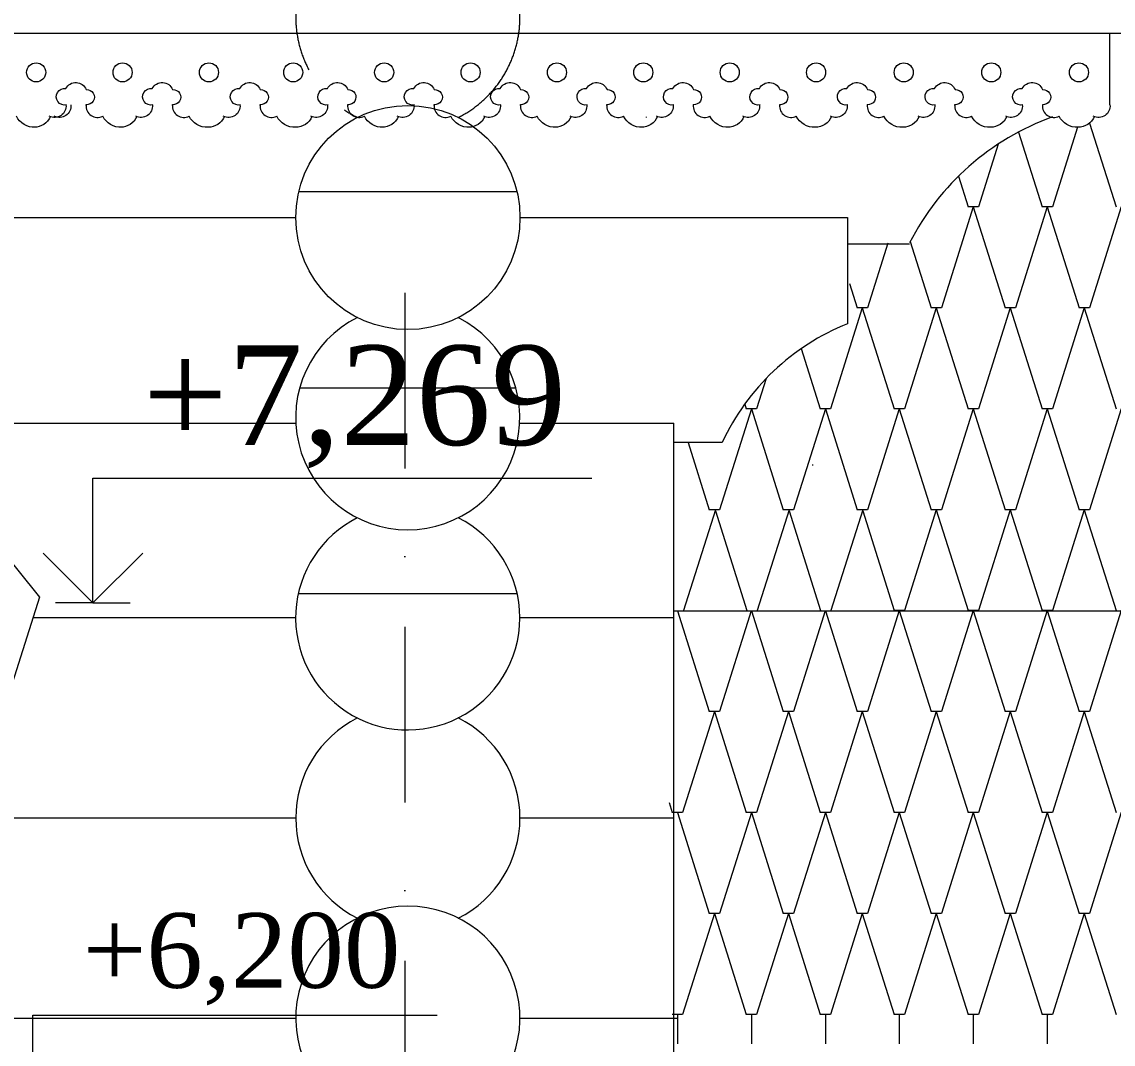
# Model space of a CAD drawing. Header units: millimetres. Extents: x 2399 to 111977, y 1313 to 59551.
# Drawn here: x 17271 to 19461, y 38151 to 40203 of the extents above; entities that cross this region are included whole.
import ezdxf

# ---------------------------------------------------------------- set-up
doc = ezdxf.new("R2010")
doc.units = ezdxf.units.MM
doc.linetypes.add('Невидимая', pattern=[391.222223, 282.222223, -109])
doc.linetypes.add('Штрихпунктирная', pattern=[670.277762, 352.777767, -176.388884, 0, -141.111112])
doc.layers.add('dim Level', color=7, linetype='Continuous', lineweight=13)
doc.layers.add('main line', color=7, linetype='Continuous', lineweight=13)
doc.layers.add('hatch1', color=7, linetype='Continuous', lineweight=20, true_color=0x6a6a6a)
doc.styles.add('СГЕНЕРИР_СТИЛЬ_1', font='georgia.ttf')

msp = doc.modelspace()

# ---------------------------------------------------------------- linework, layer by layer
at = {"layer": 'dim Level', "color": 7, "linetype": 'Continuous', "lineweight": 13}
for p, q in [((17413.238, 39036.7087), (17413.238, 39286.7087)), ((17413.238, 39286.7087), (18415.058, 39286.7087)), ((17413.238, 39036.7087), (17313.238, 39136.7087)), ((17513.238, 39136.7087), (17413.238, 39036.7087)), ((17413.238, 39036.7087), (17338.238, 39036.7087)), ((17413.238, 39036.7087), (17488.238, 39036.7087)), ((17292.7823, 37958.7096), (17292.7823, 38208.7096)), ((17292.7823, 38208.7096), (18104.0553, 38208.7096))]:
    msp.add_line(p, q, dxfattribs=at)
at = {"layer": 'hatch1', "color": 251, "linetype": 'Continuous', "lineweight": 20, "true_color": 0x6a6a6a}
for p, q in [((18523.7508, 40012.0384), (18524.0724, 40011.0192)), ((19271.3037, 39981.7882), (19318.6864, 39831.6338)), ((19389.6738, 39991.3376), (19339.2777, 39831.6338)), ((19414.0943, 39999.8418), (19467.174, 39831.6338)), ((19230.5391, 39957.597), (19190.7901, 39831.6338)), ((19150.7754, 39893.1861), (19170.1988, 39831.6338)), ((19180.4945, 39831.6338), (19116.5463, 39628.9841)), ((19190.7901, 39831.6338), (19170.1988, 39831.6338)), ((19180.4945, 39831.6338), (19244.4426, 39628.9841)), ((19328.982, 39831.6338), (19265.0339, 39628.9841)), ((19339.2777, 39831.6338), (19318.6864, 39831.6338)), ((19328.982, 39831.6338), (19392.9302, 39628.9841)), ((19477.4696, 39831.6338), (19413.5215, 39628.9841)), ((19053.93, 39762.1602), (19095.955, 39628.9841)), ((19009.0417, 39758.8579), (18968.0587, 39628.9841)), ((18932.0736, 39677.7666), (18947.4674, 39628.9841)), ((18957.7631, 39628.9841), (18893.8149, 39426.3344)), ((18968.0587, 39628.9841), (18947.4674, 39628.9841)), ((18957.7631, 39628.9841), (19021.7112, 39426.3344)), ((19106.2507, 39628.9841), (19042.3025, 39426.3344)), ((19116.5463, 39628.9841), (19095.955, 39628.9841)), ((19106.2507, 39628.9841), (19170.1988, 39426.3344)), ((19254.7383, 39628.9841), (19190.7901, 39426.3344)), ((19265.0339, 39628.9841), (19244.4426, 39628.9841)), ((19254.7383, 39628.9841), (19318.6864, 39426.3344)), ((19403.2258, 39628.9841), (19339.2777, 39426.3344)), ((19413.5215, 39628.9841), (19392.9302, 39628.9841)), ((19403.2258, 39628.9841), (19467.174, 39426.3344)), ((18835.1658, 39546.9385), (18873.2236, 39426.3344)), ((18764.4171, 39486.8292), (18745.3274, 39426.3344)), ((18721.7405, 39435.827), (18724.736, 39426.3344)), ((18735.0317, 39426.3344), (18671.0836, 39223.6847)), ((18745.3274, 39426.3344), (18724.736, 39426.3344)), ((18735.0317, 39426.3344), (18798.9798, 39223.6847)), ((18883.5193, 39426.3344), (18819.5712, 39223.6847)), ((18893.8149, 39426.3344), (18873.2236, 39426.3344)), ((18883.5193, 39426.3344), (18947.4674, 39223.6847)), ((19032.0069, 39426.3344), (18968.0587, 39223.6847)), ((19042.3025, 39426.3344), (19021.7112, 39426.3344)), ((19032.0069, 39426.3344), (19095.955, 39223.6847)), ((19180.4945, 39426.3344), (19116.5463, 39223.6847)), ((19190.7901, 39426.3344), (19170.1988, 39426.3344)), ((19180.4945, 39426.3344), (19244.4426, 39223.6847)), ((19328.982, 39426.3344), (19265.0339, 39223.6847)), ((19339.2777, 39426.3344), (19318.6864, 39426.3344)), ((19328.982, 39426.3344), (19392.9302, 39223.6847)), ((19477.4696, 39426.3344), (19413.5215, 39223.6847)), ((18607.8605, 39358.7834), (18650.4922, 39223.6847)), ((18662.947, 39223.6847), (18598.9989, 39021.035)), ((18671.0836, 39223.6847), (18650.4922, 39223.6847)), ((18662.947, 39221.404), (18726.1754, 39021.035)), ((18810.7149, 39223.6847), (18746.7668, 39021.035)), ((18819.5712, 39223.6847), (18798.9798, 39223.6847)), ((18810.7149, 39221.404), (18873.9433, 39021.035)), ((18958.4828, 39223.6847), (18894.5346, 39021.035)), ((18968.0587, 39223.6847), (18947.4674, 39223.6847)), ((18958.4828, 39221.404), (19021.7112, 39021.035)), ((19106.2507, 39223.6847), (19042.3025, 39021.035)), ((19116.5463, 39223.6847), (19095.955, 39223.6847)), ((19106.2507, 39223.6847), (19170.1988, 39021.035)), ((19254.7383, 39223.6847), (19190.7901, 39021.035)), ((19265.0339, 39223.6847), (19244.4426, 39223.6847)), ((19254.7383, 39223.6847), (19318.6864, 39021.035)), ((19403.2258, 39223.6847), (19339.2777, 39021.035)), ((19413.5215, 39223.6847), (19392.9302, 39223.6847)), ((19403.2258, 39223.6847), (19467.174, 39021.035)), ((18586.6956, 39020.5549), (18650.4922, 38818.3853)), ((18734.8802, 39020.5549), (18671.0836, 38818.3853)), ((18735.1832, 39020.5549), (18798.9798, 38818.3853)), ((18883.3678, 39020.5549), (18819.5712, 38818.3853)), ((18883.6708, 39020.5549), (18947.4674, 38818.3853)), ((19032.0069, 39021.035), (18968.0587, 38818.3853)), ((19042.3025, 39021.035), (19021.7112, 39021.035)), ((19032.0069, 39021.035), (19095.955, 38818.3853)), ((19180.4945, 39021.035), (19116.5463, 38818.3853)), ((19190.7901, 39021.035), (19170.1988, 39021.035)), ((19180.4945, 39021.035), (19244.4426, 38818.3853)), ((19328.982, 39021.035), (19265.0339, 38818.3853)), ((19339.2777, 39021.035), (19318.6864, 39021.035)), ((19328.982, 39021.035), (19392.9302, 38818.3853)), ((19477.4696, 39021.035), (19413.5215, 38818.3853)), ((18660.7879, 38818.3853), (18596.8398, 38615.7357)), ((18671.0836, 38818.3853), (18650.4922, 38818.3853)), ((18660.7879, 38818.3853), (18724.736, 38615.7357)), ((18809.2755, 38818.3853), (18745.3274, 38615.7357)), ((18819.5712, 38818.3853), (18798.9798, 38818.3853)), ((18809.2755, 38818.3853), (18873.2236, 38615.7357)), ((18957.7631, 38818.3853), (18893.8149, 38615.7357)), ((18968.0587, 38818.3853), (18947.4674, 38818.3853)), ((18957.7631, 38818.3853), (19021.7112, 38615.7357)), ((19106.2507, 38818.3853), (19042.3025, 38615.7357)), ((19116.5463, 38818.3853), (19095.955, 38818.3853)), ((19106.2507, 38818.3853), (19170.1988, 38615.7357)), ((19254.7383, 38818.3853), (19190.7901, 38615.7357)), ((19265.0339, 38818.3853), (19244.4426, 38818.3853)), ((19254.7383, 38818.3853), (19318.6864, 38615.7357)), ((19403.2258, 38818.3853), (19339.2777, 38615.7357)), ((19413.5215, 38818.3853), (19392.9302, 38818.3853)), ((19403.2258, 38818.3853), (19467.174, 38615.7357)), ((18569.8267, 38636.086), (18576.2484, 38615.7357)), ((18596.8398, 38615.7357), (18576.2484, 38615.7357)), ((18586.5441, 38615.7357), (18650.4922, 38413.086)), ((18735.0317, 38615.7357), (18671.0836, 38413.086)), ((18745.3274, 38615.7357), (18724.736, 38615.7357)), ((18735.0317, 38615.7357), (18798.9798, 38413.086)), ((18883.5193, 38615.7357), (18819.5712, 38413.086)), ((18893.8149, 38615.7357), (18873.2236, 38615.7357)), ((18883.5193, 38615.7357), (18947.4674, 38413.086)), ((19032.0069, 38615.7357), (18968.0587, 38413.086)), ((19042.3025, 38615.7357), (19021.7112, 38615.7357)), ((19032.0069, 38615.7357), (19095.955, 38413.086)), ((19180.4945, 38615.7357), (19116.5463, 38413.086)), ((19190.7901, 38615.7357), (19170.1988, 38615.7357)), ((19180.4945, 38615.7357), (19244.4426, 38413.086)), ((19328.982, 38615.7357), (19265.0339, 38413.086)), ((19339.2777, 38615.7357), (19318.6864, 38615.7357)), ((19328.982, 38615.7357), (19392.9302, 38413.086)), ((19477.4696, 38615.7357), (19413.5215, 38413.086)), ((18660.7879, 38413.086), (18596.8398, 38210.4363)), ((18671.0836, 38413.086), (18650.4922, 38413.086)), ((18660.7879, 38413.086), (18724.736, 38210.4363)), ((18809.2755, 38413.086), (18745.3274, 38210.4363)), ((18819.5712, 38413.086), (18798.9798, 38413.086)), ((18809.2755, 38413.086), (18873.2236, 38210.4363)), ((18957.7631, 38413.086), (18893.8149, 38210.4363)), ((18968.0587, 38413.086), (18947.4674, 38413.086)), ((18957.7631, 38413.086), (19021.7112, 38210.4363)), ((19106.2507, 38413.086), (19042.3025, 38210.4363)), ((19116.5463, 38413.086), (19095.955, 38413.086)), ((19106.2507, 38413.086), (19170.1988, 38210.4363)), ((19254.7383, 38413.086), (19190.7901, 38210.4363)), ((19265.0339, 38413.086), (19244.4426, 38413.086)), ((19254.7383, 38413.086), (19318.6864, 38210.4363)), ((19403.2258, 38413.086), (19339.2777, 38210.4363)), ((19413.5215, 38413.086), (19392.9302, 38413.086)), ((19403.2258, 38413.086), (19467.174, 38210.4363)), ((18596.8398, 38210.4363), (18576.2484, 38210.4363)), ((18586.5441, 38210.4363), (18586.5441, 38151.5204)), ((18745.3274, 38210.4363), (18724.736, 38210.4363)), ((18735.0317, 38210.4363), (18735.0317, 38151.5204)), ((18893.8149, 38210.4363), (18873.2236, 38210.4363)), ((18883.5193, 38210.4363), (18883.5193, 38151.5204)), ((19042.3025, 38210.4363), (19021.7112, 38210.4363)), ((19032.0069, 38210.4363), (19032.0069, 38151.5204)), ((19190.7901, 38210.4363), (19170.1988, 38210.4363)), ((19180.4945, 38210.4363), (19180.4945, 38151.5204)), ((19180.4945, 38210.4363), (19180.8816, 38209.2094)), ((19339.2777, 38210.4363), (19318.6864, 38210.4363)), ((19328.982, 38210.4363), (19328.5949, 38209.2094)), ((19328.982, 38210.4363), (19328.982, 38151.5204)), ((19328.982, 38210.4363), (19329.3692, 38209.2094))]:
    msp.add_line(p, q, dxfattribs=at)
at = {"layer": 'hatch1', "color": 251, "linetype": 'Невидимая', "lineweight": 20, "true_color": 0x6a6a6a}
msp.add_arc((18045.4891, 40212.0754), 225, 296.7457516, 243.2542484, dxfattribs=at)
at = {"layer": 'main line', "color": 7, "linetype": 'Continuous', "lineweight": 13}
for p, q in [((15538.79, 41248.5074), (17305.9715, 39048.0426)), ((19618.3623, 40179.4455), (16399.3962, 40179.4455)), ((19454.8167, 40036.4966), (19454.8167, 40179.5611)), ((17826.6093, 39862.3414), (18264.3688, 39862.3414)), ((16693.871, 39810.2199), (17820.4891, 39810.2199)), ((18270.4891, 39810.2199), (18928.1248, 39810.2199)), ((18928.1248, 39810.2199), (18928.1248, 39596.8582)), ((18928.1248, 39757.173), (19052.465, 39757.173)), ((18262.3647, 39467.3653), (17828.1118, 39467.3653)), ((17025.5764, 39397.1859), (17820.7669, 39397.1859)), ((18270.2112, 39397.1859), (18579.5363, 39397.1859)), ((18579.5363, 37042.4926), (18579.5363, 39397.1859)), ((18676.5233, 39358.7834), (18579.5363, 39358.7834)), ((18856.9091, 39314.0202), (18858.9739, 39314.0202)), ((17305.9715, 39048.0426), (16938.0698, 37888.8415)), ((18265.055, 39054.5253), (17825.4215, 39054.5253)), ((18579.9436, 39020.5549), (22732.462, 39020.5549)), ((17292.9246, 39006.9339), (17820.4891, 39006.9339)), ((18270.4891, 39006.9339), (18579.5363, 39006.9339)), ((17165.3471, 38604.9569), (17820.4891, 38604.9569)), ((18270.4891, 38604.9569), (18579.5363, 38604.9569)), ((17037.7696, 38202.9799), (17820.4891, 38202.9799)), ((18270.4891, 38202.9799), (18586.1093, 38202.9799))]:
    msp.add_line(p, q, dxfattribs=at)
at = {"layer": 'main line', "color": 7, "linetype": 'Штрихпунктирная', "lineweight": 13}
msp.add_line((18039.4113, 39658.8242), (18039.4113, 29503.8182), dxfattribs=at)
at = {"layer": 'main line', "color": 7, "linetype": 'Continuous', "lineweight": 13, "flags": 128}
for points in [[(17360.3424, 40036.4966, -1.219803903), (17358.912, 40069.1785, -0.63216014), (17399.876, 40067.1802, -1.067465283), (17399.6413, 40036.4966, 0.60309642), (17433.033, 40013.7303)], [(17360.3424, 40036.4966, -1.219803903), (17358.912, 40069.1785, -0.63216014), (17399.876, 40067.1802, -1.067465283), (17399.6413, 40036.4966, 0.60309642), (17433.033, 40013.7303)], [(17360.3424, 40036.4966, -1.219803903), (17358.912, 40069.1785, -0.63216014), (17399.876, 40067.1802, -1.067465283), (17399.6413, 40036.4966, 0.60309642), (17433.033, 40013.7303)], [(17360.3424, 40036.4966, -1.219803903), (17358.912, 40069.1785, -0.63216014), (17399.876, 40067.1802, -1.067465283), (17399.6413, 40036.4966, 0.60309642), (17433.033, 40013.7303)], [(17360.3424, 40036.4966, -1.219803903), (17358.912, 40069.1785, -0.63216014), (17399.876, 40067.1802, -1.067465283), (17399.6413, 40036.4966, 0.60309642), (17433.033, 40013.7303)], [(17360.3424, 40036.4966, -1.219803903), (17358.912, 40069.1785, -0.63216014), (17399.876, 40067.1802, -1.067465283), (17399.6413, 40036.4966, 0.60309642), (17433.033, 40013.7303)], [(17533.7544, 40036.4966, -1.219803903), (17532.324, 40069.1785, -0.63216014), (17573.288, 40067.1802, -1.067465283), (17573.0532, 40036.4966, 0.60309642), (17606.445, 40013.7303)], [(17533.7544, 40036.4966, -1.219803903), (17532.324, 40069.1785, -0.63216014), (17573.288, 40067.1802, -1.067465283), (17573.0532, 40036.4966, 0.60309642), (17606.445, 40013.7303)], [(17533.7544, 40036.4966, -1.219803903), (17532.324, 40069.1785, -0.63216014), (17573.288, 40067.1802, -1.067465283), (17573.0532, 40036.4966, 0.60309642), (17606.445, 40013.7303)], [(17533.7544, 40036.4966, -1.219803903), (17532.324, 40069.1785, -0.63216014), (17573.288, 40067.1802, -1.067465283), (17573.0532, 40036.4966, 0.60309642), (17606.445, 40013.7303)], [(17533.7544, 40036.4966, -1.219803903), (17532.324, 40069.1785, -0.63216014), (17573.288, 40067.1802, -1.067465283), (17573.0532, 40036.4966, 0.60309642), (17606.445, 40013.7303)], [(17533.7544, 40036.4966, -1.219803903), (17532.324, 40069.1785, -0.63216014), (17573.288, 40067.1802, -1.067465283), (17573.0532, 40036.4966, 0.60309642), (17606.445, 40013.7303)], [(17709.6211, 40036.4966, -1.219803903), (17708.1907, 40069.1785, -0.63216014), (17749.1547, 40067.1802, -1.067465283), (17748.9199, 40036.4966, 0.60309642), (17782.3117, 40013.7303)], [(17709.6211, 40036.4966, -1.219803903), (17708.1907, 40069.1785, -0.63216014), (17749.1547, 40067.1802, -1.067465283), (17748.9199, 40036.4966, 0.60309642), (17782.3117, 40013.7303)], [(17709.6211, 40036.4966, -1.219803903), (17708.1907, 40069.1785, -0.63216014), (17749.1547, 40067.1802, -1.067465283), (17748.9199, 40036.4966, 0.60309642), (17782.3117, 40013.7303)], [(17709.6211, 40036.4966, -1.219803903), (17708.1907, 40069.1785, -0.63216014), (17749.1547, 40067.1802, -1.067465283), (17748.9199, 40036.4966, 0.60309642), (17782.3117, 40013.7303)], [(17709.6211, 40036.4966, -1.219803903), (17708.1907, 40069.1785, -0.63216014), (17749.1547, 40067.1802, -1.067465283), (17748.9199, 40036.4966, 0.60309642), (17782.3117, 40013.7303)], [(17709.6211, 40036.4966, -1.219803903), (17708.1907, 40069.1785, -0.63216014), (17749.1547, 40067.1802, -1.067465283), (17748.9199, 40036.4966, 0.60309642), (17782.3117, 40013.7303)], [(17885.4878, 40036.4966, -1.219803903), (17884.0574, 40069.1785, -0.63216014), (17925.0214, 40067.1802, -1.067465283), (17924.7866, 40036.4966, 0.60309642), (17958.1784, 40013.7303)], [(17885.4878, 40036.4966, -1.219803903), (17884.0574, 40069.1785, -0.63216014), (17925.0214, 40067.1802, -1.067465283), (17924.7866, 40036.4966, 0.60309642), (17958.1784, 40013.7303)], [(17885.4878, 40036.4966, -1.219803903), (17884.0574, 40069.1785, -0.63216014), (17925.0214, 40067.1802, -1.067465283), (17924.7866, 40036.4966, 0.60309642), (17958.1784, 40013.7303)], [(17885.4878, 40036.4966, -1.219803903), (17884.0574, 40069.1785, -0.63216014), (17925.0214, 40067.1802, -1.067465283), (17924.7866, 40036.4966, 0.60309642), (17958.1784, 40013.7303)], [(17885.4878, 40036.4966, -1.219803903), (17884.0574, 40069.1785, -0.63216014), (17925.0214, 40067.1802, -1.067465283), (17924.7866, 40036.4966, 0.60309642), (17958.1784, 40013.7303)], [(17885.4878, 40036.4966, -1.219803903), (17884.0574, 40069.1785, -0.63216014), (17925.0214, 40067.1802, -1.067465283), (17924.7866, 40036.4966, 0.60309642), (17958.1784, 40013.7303)], [(18058.8998, 40036.4966, -1.219803903), (18057.4693, 40069.1785, -0.63216014), (18098.4333, 40067.1802, -1.067465283), (18098.1986, 40036.4966, 0.60309642), (18131.5903, 40013.7303)], [(18058.8998, 40036.4966, -1.219803903), (18057.4693, 40069.1785, -0.63216014), (18098.4333, 40067.1802, -1.067465283), (18098.1986, 40036.4966, 0.60309642), (18131.5903, 40013.7303)], [(18058.8998, 40036.4966, -1.219803903), (18057.4693, 40069.1785, -0.63216014), (18098.4333, 40067.1802, -1.067465283), (18098.1986, 40036.4966, 0.60309642), (18131.5903, 40013.7303)], [(18058.8998, 40036.4966, -1.219803903), (18057.4693, 40069.1785, -0.63216014), (18098.4333, 40067.1802, -1.067465283), (18098.1986, 40036.4966, 0.60309642), (18131.5903, 40013.7303)], [(18058.8998, 40036.4966, -1.219803903), (18057.4693, 40069.1785, -0.63216014), (18098.4333, 40067.1802, -1.067465283), (18098.1986, 40036.4966, 0.60309642), (18131.5903, 40013.7303)], [(18058.8998, 40036.4966, -1.219803903), (18057.4693, 40069.1785, -0.63216014), (18098.4333, 40067.1802, -1.067465283), (18098.1986, 40036.4966, 0.60309642), (18131.5903, 40013.7303)], [(18232.3117, 40036.4966, -1.219803903), (18230.8813, 40069.1785, -0.63216014), (18271.8453, 40067.1802, -1.067465283), (18271.6105, 40036.4966, 0.60309642), (18305.0023, 40013.7303)], [(18232.3117, 40036.4966, -1.219803903), (18230.8813, 40069.1785, -0.63216014), (18271.8453, 40067.1802, -1.067465283), (18271.6105, 40036.4966, 0.60309642), (18305.0023, 40013.7303)], [(18232.3117, 40036.4966, -1.219803903), (18230.8813, 40069.1785, -0.63216014), (18271.8453, 40067.1802, -1.067465283), (18271.6105, 40036.4966, 0.60309642), (18305.0023, 40013.7303)], [(18232.3117, 40036.4966, -1.219803903), (18230.8813, 40069.1785, -0.63216014), (18271.8453, 40067.1802, -1.067465283), (18271.6105, 40036.4966, 0.60309642), (18305.0023, 40013.7303)], [(18232.3117, 40036.4966, -1.219803903), (18230.8813, 40069.1785, -0.63216014), (18271.8453, 40067.1802, -1.067465283), (18271.6105, 40036.4966, 0.60309642), (18305.0023, 40013.7303)], [(18232.3117, 40036.4966, -1.219803903), (18230.8813, 40069.1785, -0.63216014), (18271.8453, 40067.1802, -1.067465283), (18271.6105, 40036.4966, 0.60309642), (18305.0023, 40013.7303)], [(18405.7237, 40036.4966, -1.219803903), (18404.2932, 40069.1785, -0.63216014), (18445.2573, 40067.1802, -1.067465283), (18445.0225, 40036.4966, 0.60309642), (18478.4143, 40013.7303)], [(18405.7237, 40036.4966, -1.219803903), (18404.2932, 40069.1785, -0.63216014), (18445.2573, 40067.1802, -1.067465283), (18445.0225, 40036.4966, 0.60309642), (18478.4143, 40013.7303)], [(18405.7237, 40036.4966, -1.219803903), (18404.2932, 40069.1785, -0.63216014), (18445.2573, 40067.1802, -1.067465283), (18445.0225, 40036.4966, 0.60309642), (18478.4143, 40013.7303)], [(18405.7237, 40036.4966, -1.219803903), (18404.2932, 40069.1785, -0.63216014), (18445.2573, 40067.1802, -1.067465283), (18445.0225, 40036.4966, 0.60309642), (18478.4143, 40013.7303)], [(18405.7237, 40036.4966, -1.219803903), (18404.2932, 40069.1785, -0.63216014), (18445.2573, 40067.1802, -1.067465283), (18445.0225, 40036.4966, 0.60309642), (18478.4143, 40013.7303)], [(18405.7237, 40036.4966, -1.219803903), (18404.2932, 40069.1785, -0.63216014), (18445.2573, 40067.1802, -1.067465283), (18445.0225, 40036.4966, 0.60309642), (18478.4143, 40013.7303)], [(18579.1357, 40036.4966, -1.219803903), (18577.7052, 40069.1785, -0.63216014), (18618.6692, 40067.1802, -1.067465283), (18618.4345, 40036.4966, 0.60309642), (18651.8262, 40013.7303)], [(18579.1357, 40036.4966, -1.219803903), (18577.7052, 40069.1785, -0.63216014), (18618.6692, 40067.1802, -1.067465283), (18618.4345, 40036.4966, 0.60309642), (18651.8262, 40013.7303)], [(18579.1357, 40036.4966, -1.219803903), (18577.7052, 40069.1785, -0.63216014), (18618.6692, 40067.1802, -1.067465283), (18618.4345, 40036.4966, 0.60309642), (18651.8262, 40013.7303)], [(18579.1357, 40036.4966, -1.219803903), (18577.7052, 40069.1785, -0.63216014), (18618.6692, 40067.1802, -1.067465283), (18618.4345, 40036.4966, 0.60309642), (18651.8262, 40013.7303)], [(18579.1357, 40036.4966, -1.219803903), (18577.7052, 40069.1785, -0.63216014), (18618.6692, 40067.1802, -1.067465283), (18618.4345, 40036.4966, 0.60309642), (18651.8262, 40013.7303)], [(18579.1357, 40036.4966, -1.219803903), (18577.7052, 40069.1785, -0.63216014), (18618.6692, 40067.1802, -1.067465283), (18618.4345, 40036.4966, 0.60309642), (18651.8262, 40013.7303)], [(18752.5476, 40036.4966, -1.219803903), (18751.1172, 40069.1785, -0.63216014), (18792.0812, 40067.1802, -1.067465283), (18791.8464, 40036.4966, 0.60309642), (18825.2382, 40013.7303)], [(18752.5476, 40036.4966, -1.219803903), (18751.1172, 40069.1785, -0.63216014), (18792.0812, 40067.1802, -1.067465283), (18791.8464, 40036.4966, 0.60309642), (18825.2382, 40013.7303)], [(18752.5476, 40036.4966, -1.219803903), (18751.1172, 40069.1785, -0.63216014), (18792.0812, 40067.1802, -1.067465283), (18791.8464, 40036.4966, 0.60309642), (18825.2382, 40013.7303)], [(18752.5476, 40036.4966, -1.219803903), (18751.1172, 40069.1785, -0.63216014), (18792.0812, 40067.1802, -1.067465283), (18791.8464, 40036.4966, 0.60309642), (18825.2382, 40013.7303)], [(18752.5476, 40036.4966, -1.219803903), (18751.1172, 40069.1785, -0.63216014), (18792.0812, 40067.1802, -1.067465283), (18791.8464, 40036.4966, 0.60309642), (18825.2382, 40013.7303)], [(18752.5476, 40036.4966, -1.219803903), (18751.1172, 40069.1785, -0.63216014), (18792.0812, 40067.1802, -1.067465283), (18791.8464, 40036.4966, 0.60309642), (18825.2382, 40013.7303)], [(18928.4143, 40036.4966, -1.219803903), (18926.9839, 40069.1785, -0.63216014), (18967.9479, 40067.1802, -1.067465283), (18967.7131, 40036.4966, 0.60309642), (19001.1049, 40013.7303)], [(18928.4143, 40036.4966, -1.219803903), (18926.9839, 40069.1785, -0.63216014), (18967.9479, 40067.1802, -1.067465283), (18967.7131, 40036.4966, 0.60309642), (19001.1049, 40013.7303)], [(18928.4143, 40036.4966, -1.219803903), (18926.9839, 40069.1785, -0.63216014), (18967.9479, 40067.1802, -1.067465283), (18967.7131, 40036.4966, 0.60309642), (19001.1049, 40013.7303)], [(18928.4143, 40036.4966, -1.219803903), (18926.9839, 40069.1785, -0.63216014), (18967.9479, 40067.1802, -1.067465283), (18967.7131, 40036.4966, 0.60309642), (19001.1049, 40013.7303)], [(18928.4143, 40036.4966, -1.219803903), (18926.9839, 40069.1785, -0.63216014), (18967.9479, 40067.1802, -1.067465283), (18967.7131, 40036.4966, 0.60309642), (19001.1049, 40013.7303)], [(18928.4143, 40036.4966, -1.219803903), (18926.9839, 40069.1785, -0.63216014), (18967.9479, 40067.1802, -1.067465283), (18967.7131, 40036.4966, 0.60309642), (19001.1049, 40013.7303)], [(19104.281, 40036.4966, -1.219803903), (19102.8506, 40069.1785, -0.63216014), (19143.8146, 40067.1802, -1.067465283), (19143.5798, 40036.4966, 0.60309642), (19176.9716, 40013.7303)], [(19104.281, 40036.4966, -1.219803903), (19102.8506, 40069.1785, -0.63216014), (19143.8146, 40067.1802, -1.067465283), (19143.5798, 40036.4966, 0.60309642), (19176.9716, 40013.7303)], [(19104.281, 40036.4966, -1.219803903), (19102.8506, 40069.1785, -0.63216014), (19143.8146, 40067.1802, -1.067465283), (19143.5798, 40036.4966, 0.60309642), (19176.9716, 40013.7303)], [(19104.281, 40036.4966, -1.219803903), (19102.8506, 40069.1785, -0.63216014), (19143.8146, 40067.1802, -1.067465283), (19143.5798, 40036.4966, 0.60309642), (19176.9716, 40013.7303)], [(19104.281, 40036.4966, -1.219803903), (19102.8506, 40069.1785, -0.63216014), (19143.8146, 40067.1802, -1.067465283), (19143.5798, 40036.4966, 0.60309642), (19176.9716, 40013.7303)], [(19104.281, 40036.4966, -1.219803903), (19102.8506, 40069.1785, -0.63216014), (19143.8146, 40067.1802, -1.067465283), (19143.5798, 40036.4966, 0.60309642), (19176.9716, 40013.7303)], [(19280.1477, 40036.4966, -1.219803903), (19278.7173, 40069.1785, -0.63216014), (19319.6813, 40067.1802, -1.067465283), (19319.4465, 40036.4966, 0.60309642), (19352.8383, 40013.7303)], [(19280.1477, 40036.4966, -1.219803903), (19278.7173, 40069.1785, -0.63216014), (19319.6813, 40067.1802, -1.067465283), (19319.4465, 40036.4966, 0.60309642), (19352.8383, 40013.7303)], [(19280.1477, 40036.4966, -1.219803903), (19278.7173, 40069.1785, -0.63216014), (19319.6813, 40067.1802, -1.067465283), (19319.4465, 40036.4966, 0.60309642), (19352.8383, 40013.7303)], [(19280.1477, 40036.4966, -1.219803903), (19278.7173, 40069.1785, -0.63216014), (19319.6813, 40067.1802, -1.067465283), (19319.4465, 40036.4966, 0.60309642), (19352.8383, 40013.7303)], [(19280.1477, 40036.4966, -1.219803903), (19278.7173, 40069.1785, -0.63216014), (19319.6813, 40067.1802, -1.067465283), (19319.4465, 40036.4966, 0.60309642), (19352.8383, 40013.7303)], [(19280.1477, 40036.4966, -1.219803903), (19278.7173, 40069.1785, -0.63216014), (19319.6813, 40067.1802, -1.067465283), (19319.4465, 40036.4966, 0.60309642), (19352.8383, 40013.7303)], [(17359.1447, 40036.4966, -0.60309642), (17325.753, 40013.7303)], [(17359.1447, 40036.4966, -0.60309642), (17325.753, 40013.7303)], [(17359.1447, 40036.4966, -0.60309642), (17325.753, 40013.7303)], [(17359.1447, 40036.4966, -0.60309642), (17325.753, 40013.7303)], [(17359.1447, 40036.4966, -0.60309642), (17325.753, 40013.7303)], [(17359.1447, 40036.4966, -0.60309642), (17325.753, 40013.7303)], [(17369.0307, 40036.4966, -0.60309642), (17335.6389, 40013.7303)], [(17369.0307, 40036.4966, -0.60309642), (17335.6389, 40013.7303)], [(17369.0307, 40036.4966, -0.60309642), (17335.6389, 40013.7303)], [(17369.0307, 40036.4966, -0.60309642), (17335.6389, 40013.7303)], [(17369.0307, 40036.4966, -0.60309642), (17335.6389, 40013.7303)], [(17369.0307, 40036.4966, -0.60309642), (17335.6389, 40013.7303)], [(17398.4436, 40036.4966, 0.017938026), (17399.6149, 40036.2527)], [(17398.4436, 40036.4966, 0.017938026), (17399.6149, 40036.2527)], [(17398.4436, 40036.4966, 0.017938026), (17399.6149, 40036.2527)], [(17398.4436, 40036.4966, 0.017938026), (17399.6149, 40036.2527)], [(17398.4436, 40036.4966, 0.017938026), (17399.6149, 40036.2527)], [(17398.4436, 40036.4966, 0.017938026), (17399.6149, 40036.2527)], [(17532.5567, 40036.4966, -0.60309642), (17499.1649, 40013.7303)], [(17532.5567, 40036.4966, -0.60309642), (17499.1649, 40013.7303)], [(17532.5567, 40036.4966, -0.60309642), (17499.1649, 40013.7303)], [(17532.5567, 40036.4966, -0.60309642), (17499.1649, 40013.7303)], [(17532.5567, 40036.4966, -0.60309642), (17499.1649, 40013.7303)], [(17532.5567, 40036.4966, -0.60309642), (17499.1649, 40013.7303)], [(17571.8555, 40036.4966, 0.017938026), (17573.0269, 40036.2527)], [(17571.8555, 40036.4966, 0.017938026), (17573.0269, 40036.2527)], [(17571.8555, 40036.4966, 0.017938026), (17573.0269, 40036.2527)], [(17571.8555, 40036.4966, 0.017938026), (17573.0269, 40036.2527)], [(17571.8555, 40036.4966, 0.017938026), (17573.0269, 40036.2527)], [(17571.8555, 40036.4966, 0.017938026), (17573.0269, 40036.2527)], [(17708.4234, 40036.4966, -0.60309642), (17675.0316, 40013.7303)], [(17708.4234, 40036.4966, -0.60309642), (17675.0316, 40013.7303)], [(17708.4234, 40036.4966, -0.60309642), (17675.0316, 40013.7303)], [(17708.4234, 40036.4966, -0.60309642), (17675.0316, 40013.7303)], [(17708.4234, 40036.4966, -0.60309642), (17675.0316, 40013.7303)], [(17708.4234, 40036.4966, -0.60309642), (17675.0316, 40013.7303)], [(17747.7222, 40036.4966, 0.017938026), (17748.8936, 40036.2527)], [(17747.7222, 40036.4966, 0.017938026), (17748.8936, 40036.2527)], [(17747.7222, 40036.4966, 0.017938026), (17748.8936, 40036.2527)], [(17747.7222, 40036.4966, 0.017938026), (17748.8936, 40036.2527)], [(17747.7222, 40036.4966, 0.017938026), (17748.8936, 40036.2527)], [(17747.7222, 40036.4966, 0.017938026), (17748.8936, 40036.2527)], [(17884.2901, 40036.4966, -0.60309642), (17850.8983, 40013.7303)], [(17884.2901, 40036.4966, -0.60309642), (17850.8983, 40013.7303)], [(17884.2901, 40036.4966, -0.60309642), (17850.8983, 40013.7303)], [(17884.2901, 40036.4966, -0.60309642), (17850.8983, 40013.7303)], [(17884.2901, 40036.4966, -0.60309642), (17850.8983, 40013.7303)], [(17884.2901, 40036.4966, -0.60309642), (17850.8983, 40013.7303)], [(17923.5889, 40036.4966, 0.017938026), (17924.7603, 40036.2527)], [(17923.5889, 40036.4966, 0.017938026), (17924.7603, 40036.2527)], [(17923.5889, 40036.4966, 0.017938026), (17924.7603, 40036.2527)], [(17923.5889, 40036.4966, 0.017938026), (17924.7603, 40036.2527)], [(17923.5889, 40036.4966, 0.017938026), (17924.7603, 40036.2527)], [(17923.5889, 40036.4966, 0.017938026), (17924.7603, 40036.2527)], [(18057.7021, 40036.4966, -0.60309642), (18024.3103, 40013.7303)], [(18057.7021, 40036.4966, -0.60309642), (18024.3103, 40013.7303)], [(18057.7021, 40036.4966, -0.60309642), (18024.3103, 40013.7303)], [(18057.7021, 40036.4966, -0.60309642), (18024.3103, 40013.7303)], [(18057.7021, 40036.4966, -0.60309642), (18024.3103, 40013.7303)], [(18057.7021, 40036.4966, -0.60309642), (18024.3103, 40013.7303)], [(18097.0009, 40036.4966, 0.017938026), (18098.1722, 40036.2527)], [(18097.0009, 40036.4966, 0.017938026), (18098.1722, 40036.2527)], [(18097.0009, 40036.4966, 0.017938026), (18098.1722, 40036.2527)], [(18097.0009, 40036.4966, 0.017938026), (18098.1722, 40036.2527)], [(18097.0009, 40036.4966, 0.017938026), (18098.1722, 40036.2527)], [(18097.0009, 40036.4966, 0.017938026), (18098.1722, 40036.2527)], [(18231.114, 40036.4966, -0.60309642), (18197.7223, 40013.7303)], [(18231.114, 40036.4966, -0.60309642), (18197.7223, 40013.7303)], [(18231.114, 40036.4966, -0.60309642), (18197.7223, 40013.7303)], [(18231.114, 40036.4966, -0.60309642), (18197.7223, 40013.7303)], [(18231.114, 40036.4966, -0.60309642), (18197.7223, 40013.7303)], [(18231.114, 40036.4966, -0.60309642), (18197.7223, 40013.7303)], [(18270.4128, 40036.4966, 0.017938026), (18271.5842, 40036.2527)], [(18270.4128, 40036.4966, 0.017938026), (18271.5842, 40036.2527)], [(18270.4128, 40036.4966, 0.017938026), (18271.5842, 40036.2527)], [(18270.4128, 40036.4966, 0.017938026), (18271.5842, 40036.2527)], [(18270.4128, 40036.4966, 0.017938026), (18271.5842, 40036.2527)], [(18270.4128, 40036.4966, 0.017938026), (18271.5842, 40036.2527)], [(18404.526, 40036.4966, -0.60309642), (18371.1342, 40013.7303)], [(18404.526, 40036.4966, -0.60309642), (18371.1342, 40013.7303)], [(18404.526, 40036.4966, -0.60309642), (18371.1342, 40013.7303)], [(18404.526, 40036.4966, -0.60309642), (18371.1342, 40013.7303)], [(18404.526, 40036.4966, -0.60309642), (18371.1342, 40013.7303)], [(18404.526, 40036.4966, -0.60309642), (18371.1342, 40013.7303)], [(18443.8248, 40036.4966, 0.017938026), (18444.9962, 40036.2527)], [(18443.8248, 40036.4966, 0.017938026), (18444.9962, 40036.2527)], [(18443.8248, 40036.4966, 0.017938026), (18444.9962, 40036.2527)], [(18443.8248, 40036.4966, 0.017938026), (18444.9962, 40036.2527)], [(18443.8248, 40036.4966, 0.017938026), (18444.9962, 40036.2527)], [(18443.8248, 40036.4966, 0.017938026), (18444.9962, 40036.2527)], [(18577.938, 40036.4966, -0.60309642), (18544.5462, 40013.7303)], [(18577.938, 40036.4966, -0.60309642), (18544.5462, 40013.7303)], [(18577.938, 40036.4966, -0.60309642), (18544.5462, 40013.7303)], [(18577.938, 40036.4966, -0.60309642), (18544.5462, 40013.7303)], [(18577.938, 40036.4966, -0.60309642), (18544.5462, 40013.7303)], [(18577.938, 40036.4966, -0.60309642), (18544.5462, 40013.7303)], [(18617.2368, 40036.4966, 0.017938026), (18618.4081, 40036.2527)], [(18617.2368, 40036.4966, 0.017938026), (18618.4081, 40036.2527)], [(18617.2368, 40036.4966, 0.017938026), (18618.4081, 40036.2527)], [(18617.2368, 40036.4966, 0.017938026), (18618.4081, 40036.2527)], [(18617.2368, 40036.4966, 0.017938026), (18618.4081, 40036.2527)], [(18617.2368, 40036.4966, 0.017938026), (18618.4081, 40036.2527)], [(18751.3499, 40036.4966, -0.60309642), (18717.9582, 40013.7303)], [(18751.3499, 40036.4966, -0.60309642), (18717.9582, 40013.7303)], [(18751.3499, 40036.4966, -0.60309642), (18717.9582, 40013.7303)], [(18751.3499, 40036.4966, -0.60309642), (18717.9582, 40013.7303)], [(18751.3499, 40036.4966, -0.60309642), (18717.9582, 40013.7303)], [(18751.3499, 40036.4966, -0.60309642), (18717.9582, 40013.7303)], [(18790.6487, 40036.4966, 0.017938026), (18791.8201, 40036.2527)], [(18790.6487, 40036.4966, 0.017938026), (18791.8201, 40036.2527)], [(18790.6487, 40036.4966, 0.017938026), (18791.8201, 40036.2527)], [(18790.6487, 40036.4966, 0.017938026), (18791.8201, 40036.2527)], [(18790.6487, 40036.4966, 0.017938026), (18791.8201, 40036.2527)], [(18790.6487, 40036.4966, 0.017938026), (18791.8201, 40036.2527)], [(18927.2166, 40036.4966, -0.60309642), (18893.8249, 40013.7303)], [(18927.2166, 40036.4966, -0.60309642), (18893.8249, 40013.7303)], [(18927.2166, 40036.4966, -0.60309642), (18893.8249, 40013.7303)], [(18927.2166, 40036.4966, -0.60309642), (18893.8249, 40013.7303)], [(18927.2166, 40036.4966, -0.60309642), (18893.8249, 40013.7303)], [(18927.2166, 40036.4966, -0.60309642), (18893.8249, 40013.7303)], [(18966.5154, 40036.4966, 0.017938026), (18967.6868, 40036.2527)], [(18966.5154, 40036.4966, 0.017938026), (18967.6868, 40036.2527)], [(18966.5154, 40036.4966, 0.017938026), (18967.6868, 40036.2527)], [(18966.5154, 40036.4966, 0.017938026), (18967.6868, 40036.2527)], [(18966.5154, 40036.4966, 0.017938026), (18967.6868, 40036.2527)], [(18966.5154, 40036.4966, 0.017938026), (18967.6868, 40036.2527)], [(19103.0833, 40036.4966, -0.60309642), (19069.6915, 40013.7303)], [(19103.0833, 40036.4966, -0.60309642), (19069.6915, 40013.7303)], [(19103.0833, 40036.4966, -0.60309642), (19069.6915, 40013.7303)], [(19103.0833, 40036.4966, -0.60309642), (19069.6915, 40013.7303)], [(19103.0833, 40036.4966, -0.60309642), (19069.6915, 40013.7303)], [(19103.0833, 40036.4966, -0.60309642), (19069.6915, 40013.7303)], [(19142.3821, 40036.4966, 0.017938026), (19143.5535, 40036.2527)], [(19142.3821, 40036.4966, 0.017938026), (19143.5535, 40036.2527)], [(19142.3821, 40036.4966, 0.017938026), (19143.5535, 40036.2527)], [(19142.3821, 40036.4966, 0.017938026), (19143.5535, 40036.2527)], [(19142.3821, 40036.4966, 0.017938026), (19143.5535, 40036.2527)], [(19142.3821, 40036.4966, 0.017938026), (19143.5535, 40036.2527)], [(19278.95, 40036.4966, -0.60309642), (19245.5582, 40013.7303)], [(19278.95, 40036.4966, -0.60309642), (19245.5582, 40013.7303)], [(19278.95, 40036.4966, -0.60309642), (19245.5582, 40013.7303)], [(19278.95, 40036.4966, -0.60309642), (19245.5582, 40013.7303)], [(19278.95, 40036.4966, -0.60309642), (19245.5582, 40013.7303)], [(19278.95, 40036.4966, -0.60309642), (19245.5582, 40013.7303)], [(19454.8167, 40036.4966, -0.60309642), (19421.4249, 40013.7303)], [(19454.8167, 40036.4966, -0.60309642), (19421.4249, 40013.7303)], [(19454.8167, 40036.4966, -0.60309642), (19421.4249, 40013.7303)], [(19454.8167, 40036.4966, -0.60309642), (19421.4249, 40013.7303)], [(19454.8167, 40036.4966, -0.60309642), (19421.4249, 40013.7303)], [(19454.8167, 40036.4966, -0.60309642), (19421.4249, 40013.7303)], [(17297.5488, 39991.3868, -0.304535594), (17259.6211, 40013.7303)], [(17297.5488, 39991.3868, -0.304535594), (17259.6211, 40013.7303)], [(17297.5488, 39991.3868, -0.304535594), (17259.6211, 40013.7303)], [(17297.5488, 39991.3868, -0.304535594), (17259.6211, 40013.7303)], [(17297.5488, 39991.3868, -0.304535594), (17259.6211, 40013.7303)], [(17297.5488, 39991.3868, -0.304535594), (17259.6211, 40013.7303)], [(17327.8674, 40012.7454, -0.304535594), (17295.094, 39991.3868)], [(17327.8674, 40012.7454, -0.304535594), (17295.094, 39991.3868)], [(17327.8674, 40012.7454, -0.304535594), (17295.094, 39991.3868)], [(17327.8674, 40012.7454, -0.304535594), (17295.094, 39991.3868)], [(17327.8674, 40012.7454, -0.304535594), (17295.094, 39991.3868)], [(17327.8674, 40012.7454, -0.304535594), (17295.094, 39991.3868)], [(17470.9607, 39991.3868, -0.304535594), (17433.033, 40013.7303)], [(17470.9607, 39991.3868, -0.304535594), (17433.033, 40013.7303)], [(17470.9607, 39991.3868, -0.304535594), (17433.033, 40013.7303)], [(17470.9607, 39991.3868, -0.304535594), (17433.033, 40013.7303)], [(17470.9607, 39991.3868, -0.304535594), (17433.033, 40013.7303)], [(17470.9607, 39991.3868, -0.304535594), (17433.033, 40013.7303)], [(17501.2794, 40012.7454, -0.304535594), (17468.506, 39991.3868)], [(17501.2794, 40012.7454, -0.304535594), (17468.506, 39991.3868)], [(17501.2794, 40012.7454, -0.304535594), (17468.506, 39991.3868)], [(17501.2794, 40012.7454, -0.304535594), (17468.506, 39991.3868)], [(17501.2794, 40012.7454, -0.304535594), (17468.506, 39991.3868)], [(17501.2794, 40012.7454, -0.304535594), (17468.506, 39991.3868)], [(17644.3727, 39991.3868, -0.304535594), (17606.445, 40013.7303)], [(17644.3727, 39991.3868, -0.304535594), (17606.445, 40013.7303)], [(17644.3727, 39991.3868, -0.304535594), (17606.445, 40013.7303)], [(17644.3727, 39991.3868, -0.304535594), (17606.445, 40013.7303)], [(17644.3727, 39991.3868, -0.304535594), (17606.445, 40013.7303)], [(17644.3727, 39991.3868, -0.304535594), (17606.445, 40013.7303)], [(17677.146, 40012.7454, -0.304535594), (17644.3727, 39991.3868)], [(17677.146, 40012.7454, -0.304535594), (17644.3727, 39991.3868)], [(17677.146, 40012.7454, -0.304535594), (17644.3727, 39991.3868)], [(17677.146, 40012.7454, -0.304535594), (17644.3727, 39991.3868)], [(17677.146, 40012.7454, -0.304535594), (17644.3727, 39991.3868)], [(17677.146, 40012.7454, -0.304535594), (17644.3727, 39991.3868)], [(17820.2394, 39991.3868, -0.304535594), (17782.3117, 40013.7303)], [(17820.2394, 39991.3868, -0.304535594), (17782.3117, 40013.7303)], [(17820.2394, 39991.3868, -0.304535594), (17782.3117, 40013.7303)], [(17820.2394, 39991.3868, -0.304535594), (17782.3117, 40013.7303)], [(17820.2394, 39991.3868, -0.304535594), (17782.3117, 40013.7303)], [(17820.2394, 39991.3868, -0.304535594), (17782.3117, 40013.7303)], [(17853.0127, 40012.7454, -0.304535594), (17820.2394, 39991.3868)], [(17853.0127, 40012.7454, -0.304535594), (17820.2394, 39991.3868)], [(17853.0127, 40012.7454, -0.304535594), (17820.2394, 39991.3868)], [(17853.0127, 40012.7454, -0.304535594), (17820.2394, 39991.3868)], [(17853.0127, 40012.7454, -0.304535594), (17820.2394, 39991.3868)], [(17853.0127, 40012.7454, -0.304535594), (17820.2394, 39991.3868)], [(17996.1061, 39991.3868, -0.304535594), (17958.1784, 40013.7303)], [(17996.1061, 39991.3868, -0.304535594), (17958.1784, 40013.7303)], [(17996.1061, 39991.3868, -0.304535594), (17958.1784, 40013.7303)], [(17996.1061, 39991.3868, -0.304535594), (17958.1784, 40013.7303)], [(17996.1061, 39991.3868, -0.304535594), (17958.1784, 40013.7303)], [(17996.1061, 39991.3868, -0.304535594), (17958.1784, 40013.7303)], [(18026.4247, 40012.7454, -0.304535594), (17993.6513, 39991.3868)], [(18026.4247, 40012.7454, -0.304535594), (17993.6513, 39991.3868)], [(18026.4247, 40012.7454, -0.304535594), (17993.6513, 39991.3868)], [(18026.4247, 40012.7454, -0.304535594), (17993.6513, 39991.3868)], [(18026.4247, 40012.7454, -0.304535594), (17993.6513, 39991.3868)], [(18026.4247, 40012.7454, -0.304535594), (17993.6513, 39991.3868)], [(18169.518, 39991.3868, -0.304535594), (18131.5903, 40013.7303)], [(18169.518, 39991.3868, -0.304535594), (18131.5903, 40013.7303)], [(18169.518, 39991.3868, -0.304535594), (18131.5903, 40013.7303)], [(18169.518, 39991.3868, -0.304535594), (18131.5903, 40013.7303)], [(18169.518, 39991.3868, -0.304535594), (18131.5903, 40013.7303)], [(18169.518, 39991.3868, -0.304535594), (18131.5903, 40013.7303)], [(18199.8367, 40012.7454, -0.304535594), (18167.0633, 39991.3868)], [(18199.8367, 40012.7454, -0.304535594), (18167.0633, 39991.3868)], [(18199.8367, 40012.7454, -0.304535594), (18167.0633, 39991.3868)], [(18199.8367, 40012.7454, -0.304535594), (18167.0633, 39991.3868)], [(18199.8367, 40012.7454, -0.304535594), (18167.0633, 39991.3868)], [(18199.8367, 40012.7454, -0.304535594), (18167.0633, 39991.3868)], [(18342.93, 39991.3868, -0.304535594), (18305.0023, 40013.7303)], [(18342.93, 39991.3868, -0.304535594), (18305.0023, 40013.7303)], [(18342.93, 39991.3868, -0.304535594), (18305.0023, 40013.7303)], [(18342.93, 39991.3868, -0.304535594), (18305.0023, 40013.7303)], [(18342.93, 39991.3868, -0.304535594), (18305.0023, 40013.7303)], [(18342.93, 39991.3868, -0.304535594), (18305.0023, 40013.7303)], [(18373.2486, 40012.7454, -0.304535594), (18340.4753, 39991.3868)], [(18373.2486, 40012.7454, -0.304535594), (18340.4753, 39991.3868)], [(18373.2486, 40012.7454, -0.304535594), (18340.4753, 39991.3868)], [(18373.2486, 40012.7454, -0.304535594), (18340.4753, 39991.3868)], [(18373.2486, 40012.7454, -0.304535594), (18340.4753, 39991.3868)], [(18373.2486, 40012.7454, -0.304535594), (18340.4753, 39991.3868)], [(18516.342, 39991.3868, -0.304535594), (18478.4143, 40013.7303)], [(18516.342, 39991.3868, -0.304535594), (18478.4143, 40013.7303)], [(18516.342, 39991.3868, -0.304535594), (18478.4143, 40013.7303)], [(18516.342, 39991.3868, -0.304535594), (18478.4143, 40013.7303)], [(18516.342, 39991.3868, -0.304535594), (18478.4143, 40013.7303)], [(18516.342, 39991.3868, -0.304535594), (18478.4143, 40013.7303)], [(18546.6606, 40012.7454, -0.304535594), (18513.8872, 39991.3868)], [(18546.6606, 40012.7454, -0.304535594), (18513.8872, 39991.3868)], [(18546.6606, 40012.7454, -0.304535594), (18513.8872, 39991.3868)], [(18546.6606, 40012.7454, -0.304535594), (18513.8872, 39991.3868)], [(18546.6606, 40012.7454, -0.304535594), (18513.8872, 39991.3868)], [(18546.6606, 40012.7454, -0.304535594), (18513.8872, 39991.3868)], [(18689.7539, 39991.3868, -0.304535594), (18651.8262, 40013.7303)], [(18689.7539, 39991.3868, -0.304535594), (18651.8262, 40013.7303)], [(18689.7539, 39991.3868, -0.304535594), (18651.8262, 40013.7303)], [(18689.7539, 39991.3868, -0.304535594), (18651.8262, 40013.7303)], [(18689.7539, 39991.3868, -0.304535594), (18651.8262, 40013.7303)], [(18689.7539, 39991.3868, -0.304535594), (18651.8262, 40013.7303)], [(18720.0726, 40012.7454, -0.304535594), (18687.2992, 39991.3868)], [(18720.0726, 40012.7454, -0.304535594), (18687.2992, 39991.3868)], [(18720.0726, 40012.7454, -0.304535594), (18687.2992, 39991.3868)], [(18720.0726, 40012.7454, -0.304535594), (18687.2992, 39991.3868)], [(18720.0726, 40012.7454, -0.304535594), (18687.2992, 39991.3868)], [(18720.0726, 40012.7454, -0.304535594), (18687.2992, 39991.3868)], [(18863.1659, 39991.3868, -0.304535594), (18825.2382, 40013.7303)], [(18863.1659, 39991.3868, -0.304535594), (18825.2382, 40013.7303)], [(18863.1659, 39991.3868, -0.304535594), (18825.2382, 40013.7303)], [(18863.1659, 39991.3868, -0.304535594), (18825.2382, 40013.7303)], [(18863.1659, 39991.3868, -0.304535594), (18825.2382, 40013.7303)], [(18863.1659, 39991.3868, -0.304535594), (18825.2382, 40013.7303)], [(18895.9393, 40012.7454, -0.304535594), (18863.1659, 39991.3868)], [(18895.9393, 40012.7454, -0.304535594), (18863.1659, 39991.3868)], [(18895.9393, 40012.7454, -0.304535594), (18863.1659, 39991.3868)], [(18895.9393, 40012.7454, -0.304535594), (18863.1659, 39991.3868)], [(18895.9393, 40012.7454, -0.304535594), (18863.1659, 39991.3868)], [(18895.9393, 40012.7454, -0.304535594), (18863.1659, 39991.3868)], [(19039.0326, 39991.3868, -0.304535594), (19001.1049, 40013.7303)], [(19039.0326, 39991.3868, -0.304535594), (19001.1049, 40013.7303)], [(19039.0326, 39991.3868, -0.304535594), (19001.1049, 40013.7303)], [(19039.0326, 39991.3868, -0.304535594), (19001.1049, 40013.7303)], [(19039.0326, 39991.3868, -0.304535594), (19001.1049, 40013.7303)], [(19039.0326, 39991.3868, -0.304535594), (19001.1049, 40013.7303)], [(19071.806, 40012.7454, -0.304535594), (19039.0326, 39991.3868)], [(19071.806, 40012.7454, -0.304535594), (19039.0326, 39991.3868)], [(19071.806, 40012.7454, -0.304535594), (19039.0326, 39991.3868)], [(19071.806, 40012.7454, -0.304535594), (19039.0326, 39991.3868)], [(19071.806, 40012.7454, -0.304535594), (19039.0326, 39991.3868)], [(19071.806, 40012.7454, -0.304535594), (19039.0326, 39991.3868)], [(19214.8993, 39991.3868, -0.304535594), (19176.9716, 40013.7303)], [(19214.8993, 39991.3868, -0.304535594), (19176.9716, 40013.7303)], [(19214.8993, 39991.3868, -0.304535594), (19176.9716, 40013.7303)], [(19214.8993, 39991.3868, -0.304535594), (19176.9716, 40013.7303)], [(19214.8993, 39991.3868, -0.304535594), (19176.9716, 40013.7303)], [(19214.8993, 39991.3868, -0.304535594), (19176.9716, 40013.7303)], [(19247.6727, 40012.7454, -0.304535594), (19214.8993, 39991.3868)], [(19247.6727, 40012.7454, -0.304535594), (19214.8993, 39991.3868)], [(19247.6727, 40012.7454, -0.304535594), (19214.8993, 39991.3868)], [(19247.6727, 40012.7454, -0.304535594), (19214.8993, 39991.3868)], [(19247.6727, 40012.7454, -0.304535594), (19214.8993, 39991.3868)], [(19247.6727, 40012.7454, -0.304535594), (19214.8993, 39991.3868)], [(19390.766, 39991.3868, -0.304535594), (19352.8383, 40013.7303)], [(19390.766, 39991.3868, -0.304535594), (19352.8383, 40013.7303)], [(19390.766, 39991.3868, -0.304535594), (19352.8383, 40013.7303)], [(19390.766, 39991.3868, -0.304535594), (19352.8383, 40013.7303)], [(19390.766, 39991.3868, -0.304535594), (19352.8383, 40013.7303)], [(19390.766, 39991.3868, -0.304535594), (19352.8383, 40013.7303)], [(19423.5393, 40012.7454, -0.304535594), (19390.766, 39991.3868)], [(19423.5393, 40012.7454, -0.304535594), (19390.766, 39991.3868)], [(19423.5393, 40012.7454, -0.304535594), (19390.766, 39991.3868)], [(19423.5393, 40012.7454, -0.304535594), (19390.766, 39991.3868)], [(19423.5393, 40012.7454, -0.304535594), (19390.766, 39991.3868)], [(19423.5393, 40012.7454, -0.304535594), (19390.766, 39991.3868)]]:
    msp.add_lwpolyline(points, format="xyb", dxfattribs=at)
at = {"layer": 'main line', "color": 7, "linetype": 'Continuous', "lineweight": 13}
for centre, radius in [((17299.3558, 40101.6093), 19.1338), ((17299.3558, 40101.6093), 19.1338), ((17299.3558, 40101.6093), 19.1338), ((17299.3558, 40101.6093), 19.1338), ((17299.3558, 40101.6093), 19.1338), ((17299.3558, 40101.6093), 19.1338), ((17472.7677, 40101.6093), 19.1338), ((17472.7677, 40101.6093), 19.1338), ((17472.7677, 40101.6093), 19.1338), ((17472.7677, 40101.6093), 19.1338), ((17472.7677, 40101.6093), 19.1338), ((17472.7677, 40101.6093), 19.1338), ((17646.1797, 40101.6093), 19.1338), ((17646.1797, 40101.6093), 19.1338), ((17646.1797, 40101.6093), 19.1338), ((17646.1797, 40101.6093), 19.1338), ((17646.1797, 40101.6093), 19.1338), ((17646.1797, 40101.6093), 19.1338), ((17815.3176, 40101.6093), 19.1338), ((17815.3176, 40101.6093), 19.1338), ((17815.3176, 40101.6093), 19.1338), ((17815.3176, 40101.6093), 19.1338), ((17815.3176, 40101.6093), 19.1338), ((17815.3176, 40101.6093), 19.1338), ((17997.9131, 40101.6093), 19.1338), ((17997.9131, 40101.6093), 19.1338), ((17997.9131, 40101.6093), 19.1338), ((17997.9131, 40101.6093), 19.1338), ((17997.9131, 40101.6093), 19.1338), ((17997.9131, 40101.6093), 19.1338), ((18171.3251, 40101.6093), 19.1338), ((18171.3251, 40101.6093), 19.1338), ((18171.3251, 40101.6093), 19.1338), ((18171.3251, 40101.6093), 19.1338), ((18171.3251, 40101.6093), 19.1338), ((18171.3251, 40101.6093), 19.1338), ((18344.737, 40101.6093), 19.1338), ((18344.737, 40101.6093), 19.1338), ((18344.737, 40101.6093), 19.1338), ((18344.737, 40101.6093), 19.1338), ((18344.737, 40101.6093), 19.1338), ((18344.737, 40101.6093), 19.1338), ((18518.149, 40101.6093), 19.1338), ((18518.149, 40101.6093), 19.1338), ((18518.149, 40101.6093), 19.1338), ((18518.149, 40101.6093), 19.1338), ((18518.149, 40101.6093), 19.1338), ((18518.149, 40101.6093), 19.1338), ((18691.5609, 40101.6093), 19.1338), ((18691.5609, 40101.6093), 19.1338), ((18691.5609, 40101.6093), 19.1338), ((18691.5609, 40101.6093), 19.1338), ((18691.5609, 40101.6093), 19.1338), ((18691.5609, 40101.6093), 19.1338), ((18864.9729, 40101.6093), 19.1338), ((18864.9729, 40101.6093), 19.1338), ((18864.9729, 40101.6093), 19.1338), ((18864.9729, 40101.6093), 19.1338), ((18864.9729, 40101.6093), 19.1338), ((18864.9729, 40101.6093), 19.1338), ((19040.8396, 40101.6093), 19.1338), ((19040.8396, 40101.6093), 19.1338), ((19040.8396, 40101.6093), 19.1338), ((19040.8396, 40101.6093), 19.1338), ((19040.8396, 40101.6093), 19.1338), ((19040.8396, 40101.6093), 19.1338), ((19216.7063, 40101.6093), 19.1338), ((19216.7063, 40101.6093), 19.1338), ((19216.7063, 40101.6093), 19.1338), ((19216.7063, 40101.6093), 19.1338), ((19216.7063, 40101.6093), 19.1338), ((19216.7063, 40101.6093), 19.1338), ((19392.573, 40101.6093), 19.1338), ((19392.573, 40101.6093), 19.1338), ((19392.573, 40101.6093), 19.1338), ((19392.573, 40101.6093), 19.1338), ((19392.573, 40101.6093), 19.1338), ((19392.573, 40101.6093), 19.1338), ((18045.4891, 39810.2199), 225)]:
    msp.add_circle(centre, radius, dxfattribs=at)
for centre, radius, start, end in [((19517.1365, 39521.0933), 522.1816, 109.9246043, 152.8563901), ((18045.2383, 39408.3643), 225, 116.70997, 63.2185112), ((19102.5486, 39160.5385), 469.8921, 111.7896224, 155.045743), ((18045.2383, 39006.5088), 225, 116.7457516, 296.7457516), ((18045.2383, 39006.5088), 225, 296.7457516, 63.2542484), ((18045.4891, 38604.6532), 225, 116.7814888, 243.2542484), ((18045.4891, 38604.6532), 225, 296.7457516, 63.29003), ((18045.4891, 38202.7977), 225, 296.7457516, 243.2542484)]:
    msp.add_arc(centre, radius, start, end, dxfattribs=at)

# ---------------------------------------------------------------- texts
at = {"layer": 'dim Level', "color": 7, "lineweight": 13, "attachment_point": 7, "style": 'СГЕНЕРИР_СТИЛЬ_1'}
for s, insert, char_height in [('\\A1;+7,269', (17513.238, 39306.7087), 200), ('\\A1;+6,200', (17392.7823, 38228.7096), 150)]:
    msp.add_mtext(s, dxfattribs=dict(at, insert=insert, char_height=char_height))

doc.saveas('drawing.dxf')
